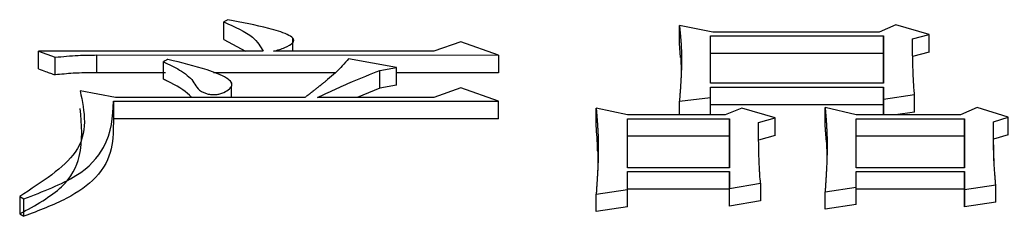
# Model space of a CAD drawing. Header units: millimetres. Extents: x 1953 to 4389, y 564 to 2287.
# Drawn here: x 2467.09 to 2472.23, y 2101.97 to 2102.99 of the extents above; entities that cross this region are included whole.
import ezdxf

# ---------------------------------------------------------------- set-up
doc = ezdxf.new("R2010")
doc.units = ezdxf.units.MM

msp = doc.modelspace()

# ---------------------------------------------------------------- linework, layer by layer
at = {"color": 7, "linetype": 'Continuous', "lineweight": 25}
for p, q in [((2468.1712, 2102.988), (2468.1496, 2102.9766)), ((2468.1496, 2102.8844), (2468.1496, 2102.9766)), ((2470.5186, 2102.8654), (2470.5186, 2102.9575)), ((2470.6916, 2102.9232), (2470.5186, 2102.9575)), ((2471.557, 2102.9232), (2470.6916, 2102.9232)), ((2471.6436, 2102.9613), (2471.557, 2102.9232)), ((2471.8166, 2102.9117), (2471.6436, 2102.9613)), ((2468.1496, 2102.8844), (2468.2636, 2102.8237)), ((2468.5081, 2102.8237), (2468.5081, 2102.894)), ((2469.3828, 2102.8735), (2469.2421, 2102.8237)), ((2469.5775, 2102.8044), (2469.3828, 2102.8735)), ((2470.5243, 2102.792), (2470.5186, 2102.8654)), ((2470.6808, 2102.9041), (2471.5787, 2102.9041)), ((2471.5787, 2102.812), (2471.5787, 2102.9041)), ((2471.7301, 2102.8888), (2471.8166, 2102.9117)), ((2471.8166, 2102.8197), (2471.8166, 2102.9117)), ((2467.1868, 2102.7317), (2467.1868, 2102.8237)), ((2467.1868, 2102.8237), (2467.2734, 2102.7929)), ((2468.3551, 2102.8237), (2467.1868, 2102.8237)), ((2469.2421, 2102.8237), (2468.4092, 2102.8237)), ((2471.8166, 2102.8197), (2471.7301, 2102.7968)), ((2467.2734, 2102.701), (2467.2734, 2102.7929)), ((2467.4897, 2102.7125), (2467.4897, 2102.8045)), ((2467.4897, 2102.8045), (2469.5775, 2102.8044)), ((2467.836, 2102.6779), (2467.836, 2102.7698)), ((2469.0474, 2102.7388), (2468.7986, 2102.7852)), ((2469.5775, 2102.8044), (2469.5775, 2102.7125)), ((2471.5787, 2102.812), (2470.6808, 2102.8121)), ((2467.8468, 2102.7125), (2467.4897, 2102.7125)), ((2468.7308, 2102.7125), (2468.0968, 2102.7125)), ((2468.9609, 2102.7233), (2469.0474, 2102.7388)), ((2468.9609, 2102.6315), (2468.9609, 2102.7233)), ((2469.0474, 2102.6469), (2469.0474, 2102.7388)), ((2469.5775, 2102.7125), (2469.0474, 2102.7125)), ((2468.1899, 2102.6565), (2468.1899, 2102.6613)), ((2467.5871, 2102.5831), (2467.4033, 2102.6183)), ((2468.1899, 2102.5831), (2468.1899, 2102.6425)), ((2468.9609, 2102.6315), (2468.8428, 2102.5831)), ((2469.0474, 2102.6469), (2468.9609, 2102.6315)), ((2469.3828, 2102.6339), (2469.2421, 2102.583)), ((2469.5775, 2102.5634), (2469.3828, 2102.6339)), ((2471.5787, 2102.6572), (2470.6808, 2102.6572)), ((2470.6808, 2102.583), (2470.6808, 2102.6377)), ((2470.6808, 2102.6377), (2471.5787, 2102.6377)), ((2471.5787, 2102.6377), (2471.5787, 2102.5751)), ((2471.5787, 2102.546), (2471.5787, 2102.6377)), ((2467.5763, 2102.5635), (2467.5763, 2102.4719)), ((2467.5763, 2102.5635), (2469.5775, 2102.5634)), ((2468.5715, 2102.5831), (2467.5871, 2102.5831)), ((2469.2421, 2102.583), (2468.6364, 2102.5831)), ((2469.5775, 2102.4718), (2469.5775, 2102.5634)), ((2470.5186, 2102.5634), (2470.6808, 2102.583)), ((2470.5186, 2102.4926), (2470.5186, 2102.5634)), ((2470.6808, 2102.4926), (2470.6808, 2102.583)), ((2471.5787, 2102.5751), (2471.7409, 2102.5986)), ((2471.5787, 2102.5751), (2471.5787, 2102.4926)), ((2471.7409, 2102.507), (2471.7409, 2102.5986)), ((2470.0859, 2102.4365), (2470.0859, 2102.5281)), ((2470.2481, 2102.4926), (2470.0859, 2102.5281)), ((2471.5787, 2102.546), (2470.6808, 2102.546)), ((2470.8431, 2102.5281), (2470.7566, 2102.4926)), ((2471.0162, 2102.4768), (2470.8431, 2102.5281)), ((2471.2758, 2102.4404), (2471.2758, 2102.532)), ((2471.4381, 2102.4926), (2471.2758, 2102.532)), ((2471.5787, 2102.4926), (2471.5787, 2102.546)), ((2471.7409, 2102.507), (2471.6416, 2102.4926)), ((2472.0655, 2102.532), (2471.9789, 2102.4926)), ((2472.2277, 2102.4808), (2472.0655, 2102.532)), ((2469.5775, 2102.4718), (2467.5763, 2102.4719)), ((2470.7566, 2102.4926), (2470.2481, 2102.4926)), ((2470.2481, 2102.4729), (2470.7782, 2102.4729)), ((2470.2482, 2102.2179), (2470.2481, 2102.4729)), ((2470.7782, 2102.4729), (2470.7782, 2102.2179)), ((2470.7782, 2102.3814), (2470.7782, 2102.4729)), ((2470.9296, 2102.4531), (2471.0162, 2102.4768)), ((2471.0162, 2102.3853), (2471.0162, 2102.4768)), ((2471.9789, 2102.4926), (2471.4381, 2102.4926)), ((2471.4381, 2102.4729), (2472.0006, 2102.4729)), ((2471.4381, 2102.2179), (2471.4381, 2102.4729)), ((2472.0005, 2102.3814), (2472.0006, 2102.4729)), ((2472.0006, 2102.4729), (2472.0006, 2102.2178)), ((2472.152, 2102.4571), (2472.2277, 2102.4808)), ((2472.152, 2102.3656), (2472.152, 2102.4571)), ((2472.2277, 2102.3892), (2472.2277, 2102.4808)), ((2470.7782, 2102.3814), (2470.2481, 2102.3814)), ((2470.7782, 2102.2179), (2470.7782, 2102.3814)), ((2471.0162, 2102.3853), (2470.9296, 2102.3617)), ((2472.0005, 2102.3814), (2471.438, 2102.3814)), ((2472.0006, 2102.2178), (2472.0005, 2102.3814)), ((2472.2277, 2102.3892), (2472.152, 2102.3656)), ((2470.7782, 2102.2179), (2470.2482, 2102.2179)), ((2470.2482, 2102.1978), (2470.7782, 2102.1978)), ((2470.2482, 2102.1048), (2470.2482, 2102.1978)), ((2470.7782, 2102.1978), (2470.7782, 2102.1089)), ((2470.7782, 2102.1066), (2470.7782, 2102.1978)), ((2472.0006, 2102.2178), (2471.4381, 2102.2179)), ((2471.4381, 2102.117), (2471.4381, 2102.1977)), ((2471.4381, 2102.1977), (2472.0006, 2102.1977)), ((2472.0006, 2102.1977), (2472.0006, 2102.1048)), ((2472.0006, 2102.1066), (2472.0006, 2102.1977)), ((2470.0859, 2102.0805), (2470.2482, 2102.1048)), ((2470.7782, 2102.1066), (2470.2482, 2102.1066)), ((2470.2482, 2102.0138), (2470.2482, 2102.1048)), ((2470.7782, 2102.1089), (2470.9405, 2102.1372)), ((2470.7782, 2102.0178), (2470.7782, 2102.1089)), ((2470.7782, 2102.0178), (2470.7782, 2102.1066)), ((2470.9405, 2102.1372), (2470.9405, 2102.0461)), ((2471.2758, 2102.0927), (2471.4381, 2102.117)), ((2471.4381, 2102.0259), (2471.4381, 2102.117)), ((2472.0006, 2102.1066), (2471.4381, 2102.1066)), ((2472.0006, 2102.1048), (2472.1628, 2102.1291)), ((2472.0006, 2102.0138), (2472.0006, 2102.1066)), ((2472.0006, 2102.1048), (2472.0006, 2102.0138)), ((2472.1628, 2102.038), (2472.1628, 2102.1291)), ((2467.0895, 2102.0684), (2467.0895, 2101.9774)), ((2467.0895, 2102.0684), (2467.1111, 2102.0562)), ((2467.1111, 2101.9652), (2467.1111, 2102.0562)), ((2470.0859, 2101.9895), (2470.0859, 2102.0805)), ((2470.9405, 2102.0461), (2470.7782, 2102.0178)), ((2471.2758, 2102.0016), (2471.2758, 2102.0927)), ((2470.2482, 2102.0138), (2470.0859, 2101.9895)), ((2471.4381, 2102.0259), (2471.2758, 2102.0016)), ((2472.1628, 2102.038), (2472.0006, 2102.0138)), ((2467.0895, 2101.9774), (2467.1111, 2101.9652))]:
    msp.add_line(p, q, dxfattribs=at)
at = {"color": 7, "linetype": 'Continuous', "lineweight": 25, "flags": 128}
msp.add_lwpolyline([(2467.8575, 2102.7813), (2467.852, 2102.7784), (2467.844, 2102.7741), (2467.8359, 2102.7698)], dxfattribs=at)
at = {"color": 7, "linetype": 'Continuous', "lineweight": 25}
for points, knots in [([(2468.1496, 2102.9766), (2468.2066, 2102.9514), (2468.3076, 2102.907), (2468.3407, 2102.8489), (2468.3551, 2102.8237)], [0, 0, 0, 0, 0.565391, 1, 1, 1, 1]), ([(2468.4092, 2102.8237), (2468.4294, 2102.8299), (2468.4692, 2102.8422), (2468.5059, 2102.8622), (2468.515, 2102.8796), (2468.5102, 2102.8954), (2468.4677, 2102.9191), (2468.3538, 2102.9529), (2468.2438, 2102.974), (2468.1712, 2102.988)], [0, 0, 0, 0, 0.120783, 0.237942, 0.284243, 0.33082, 0.424981, 0.62081, 1, 1, 1, 1]), ([(2470.5186, 2102.9575), (2470.5188, 2102.9548), (2470.5194, 2102.9493), (2470.5201, 2102.9424), (2470.5208, 2102.9356), (2470.5213, 2102.9301), (2470.522, 2102.9232), (2470.5225, 2102.9177), (2470.5231, 2102.9108), (2470.5237, 2102.9053), (2470.5243, 2102.8984), (2470.5247, 2102.8929), (2470.5253, 2102.886), (2470.5257, 2102.8805), (2470.5263, 2102.8736), (2470.5266, 2102.8681), (2470.5271, 2102.8612), (2470.5274, 2102.8556), (2470.5278, 2102.8487), (2470.5281, 2102.8432), (2470.5283, 2102.8376), (2470.5286, 2102.8321), (2470.5288, 2102.8266), (2470.529, 2102.8196), (2470.5291, 2102.8141), (2470.5293, 2102.8071), (2470.5294, 2102.8016), (2470.5295, 2102.7946), (2470.5295, 2102.7891), (2470.5295, 2102.7821), (2470.5295, 2102.7766), (2470.5295, 2102.7696), (2470.5293, 2102.7543), (2470.5288, 2102.7348), (2470.5281, 2102.7152), (2470.5276, 2102.704), (2470.5273, 2102.697), (2470.527, 2102.69), (2470.5267, 2102.6844), (2470.5263, 2102.6774), (2470.526, 2102.6718), (2470.5256, 2102.6648), (2470.5253, 2102.6592), (2470.5248, 2102.6521), (2470.5245, 2102.6465), (2470.524, 2102.6395), (2470.5236, 2102.6339), (2470.5232, 2102.6268), (2470.5228, 2102.6212), (2470.5224, 2102.6156), (2470.522, 2102.6099), (2470.5216, 2102.6043), (2470.5211, 2102.5973), (2470.5207, 2102.5916), (2470.5201, 2102.5846), (2470.5197, 2102.5789), (2470.5192, 2102.5714), (2470.5188, 2102.5667), (2470.5186, 2102.5634)], [0, 0, 0, 0, 0.021203, 0.042406, 0.053008, 0.074211, 0.084813, 0.106016, 0.116618, 0.137821, 0.148423, 0.169626, 0.180228, 0.201431, 0.212032, 0.233236, 0.243837, 0.265041, 0.275642, 0.296845, 0.307447, 0.318049, 0.339252, 0.349854, 0.371057, 0.381659, 0.402862, 0.413463, 0.434667, 0.445268, 0.466472, 0.477073, 0.498276, 0.58309, 0.625497, 0.6467, 0.667903, 0.678505, 0.699708, 0.71031, 0.731513, 0.742115, 0.763318, 0.773919, 0.795123, 0.805724, 0.826928, 0.837529, 0.858732, 0.869334, 0.879936, 0.901139, 0.911741, 0.932944, 0.943545, 0.964749, 0.97535, 1, 1, 1, 1]), ([(2470.6808, 2102.6572), (2470.6808, 2102.6987), (2470.6808, 2102.7815), (2470.6808, 2102.8633), (2470.6808, 2102.9041)], [0, 0, 0, 0, 0.499996, 1, 1, 1, 1]), ([(2471.5787, 2102.9041), (2471.5787, 2102.8632), (2471.5787, 2102.7815), (2471.5787, 2102.6986), (2471.5787, 2102.6572)], [0, 0, 0, 0, 0.499996, 1, 1, 1, 1]), ([(2471.7409, 2102.5986), (2471.7398, 2102.61), (2471.7384, 2102.6242), (2471.7371, 2102.6411), (2471.7365, 2102.6496), (2471.7354, 2102.6666), (2471.7337, 2102.7033), (2471.732, 2102.7427), (2471.7314, 2102.7735), (2471.7312, 2102.7833), (2471.7311, 2102.7889), (2471.7311, 2102.7931), (2471.731, 2102.7973), (2471.7309, 2102.8015), (2471.7309, 2102.8057), (2471.7308, 2102.8099), (2471.7308, 2102.8141), (2471.7307, 2102.8183), (2471.7307, 2102.8225), (2471.7306, 2102.8267), (2471.7306, 2102.8322), (2471.7305, 2102.8378), (2471.7305, 2102.8434), (2471.7304, 2102.8476), (2471.7304, 2102.8511), (2471.7304, 2102.8539), (2471.7304, 2102.8559), (2471.7303, 2102.858), (2471.7303, 2102.8601), (2471.7303, 2102.8629), (2471.7303, 2102.8657), (2471.7303, 2102.8685), (2471.7302, 2102.8706), (2471.7302, 2102.8726), (2471.7302, 2102.8747), (2471.7302, 2102.8768), (2471.7302, 2102.8789), (2471.7302, 2102.881), (2471.7301, 2102.8831), (2471.7301, 2102.8857), (2471.7301, 2102.8876), (2471.7301, 2102.8888)], [0, 0, 0, 0, 0.11615, 0.145188, 0.174226, 0.203263, 0.319414, 0.551716, 0.609791, 0.638828, 0.653347, 0.667866, 0.682385, 0.696903, 0.711422, 0.725941, 0.74046, 0.754979, 0.769497, 0.784016, 0.798535, 0.827572, 0.842091, 0.85661, 0.871129, 0.878388, 0.885648, 0.892907, 0.900166, 0.907426, 0.921944, 0.929204, 0.936463, 0.943723, 0.950982, 0.958241, 0.965501, 0.97276, 0.98002, 0.987279, 1, 1, 1, 1]), ([(2467.2734, 2102.7929), (2467.3131, 2102.7967), (2467.3843, 2102.8036), (2467.4574, 2102.8042), (2467.4897, 2102.8045)], [0, 0, 0, 0, 0.558835, 1, 1, 1, 1]), ([(2467.836, 2102.7698), (2467.8653, 2102.7556), (2467.9288, 2102.7249), (2467.9983, 2102.6705), (2468.0115, 2102.6209), (2468.0637, 2102.602), (2468.0861, 2102.5986), (2468.1093, 2102.5983), (2468.1322, 2102.602), (2468.1577, 2102.6119), (2468.1788, 2102.6268), (2468.1951, 2102.6451), (2468.1904, 2102.665), (2468.1535, 2102.6954), (2468.0402, 2102.7366), (2467.9294, 2102.7645), (2467.8583, 2102.7812), (2467.8575, 2102.7813)], [0, 0, 0, 0, 0.117809, 0.254848, 0.391031, 0.410857, 0.430654, 0.450876, 0.468611, 0.491916, 0.540003, 0.576761, 0.613939, 0.66464, 0.78945, 0.997759, 1, 1, 1, 1]), ([(2468.7986, 2102.7852), (2468.7774, 2102.7606), (2468.7455, 2102.7238), (2468.702, 2102.687), (2468.6844, 2102.6723), (2468.6774, 2102.6664), (2468.6702, 2102.6606), (2468.6639, 2102.6554), (2468.6594, 2102.6518), (2468.6558, 2102.6489), (2468.6521, 2102.646), (2468.6485, 2102.643), (2468.6448, 2102.6401), (2468.6402, 2102.6365), (2468.6365, 2102.6336), (2468.6328, 2102.6307), (2468.6291, 2102.6278), (2468.6254, 2102.6249), (2468.6208, 2102.6212), (2468.6171, 2102.6183), (2468.6124, 2102.6147), (2468.6086, 2102.6118), (2468.6049, 2102.6089), (2468.6012, 2102.606), (2468.5974, 2102.6031), (2468.5927, 2102.5994), (2468.5889, 2102.5965), (2468.5842, 2102.5929), (2468.5805, 2102.59), (2468.5759, 2102.5865), (2468.5732, 2102.5844), (2468.5715, 2102.5831)], [0, 0, 0, 0, 0.353012, 0.528911, 0.550896, 0.572881, 0.61685, 0.638835, 0.649827, 0.671812, 0.682805, 0.693797, 0.715782, 0.726774, 0.748759, 0.759751, 0.770744, 0.792728, 0.803721, 0.825705, 0.836698, 0.858683, 0.869675, 0.880667, 0.902652, 0.913644, 0.935629, 0.946622, 0.968606, 0.979599, 1, 1, 1, 1]), ([(2470.5251, 2102.7962), (2470.526, 2102.7729), (2470.5279, 2102.724), (2470.527, 2102.6954), (2470.5265, 2102.6804)], [0, 0, 0, 0, 0.475906, 1, 1, 1, 1]), ([(2471.5787, 2102.6572), (2471.5787, 2102.6679), (2471.5787, 2102.72), (2471.5787, 2102.7713), (2471.5787, 2102.812)], [0, 0, 0, 0, 0.205958, 1, 1, 1, 1]), ([(2467.1868, 2102.7317), (2467.1992, 2102.7274), (2467.2198, 2102.72), (2467.2487, 2102.7098), (2467.2651, 2102.7039), (2467.2734, 2102.701)], [0, 0, 0, 0, 0.4286101, 0.7143044, 1, 1, 1, 1]), ([(2467.4897, 2102.7125), (2467.4486, 2102.7121), (2467.3754, 2102.7112), (2467.3045, 2102.7041), (2467.2734, 2102.701)], [0, 0, 0, 0, 0.561086, 1, 1, 1, 1]), ([(2468.6364, 2102.5831), (2468.6663, 2102.5971), (2468.7263, 2102.6253), (2468.8317, 2102.6732), (2468.9128, 2102.7046), (2468.9609, 2102.7233)], [0, 0, 0, 0, 0.28957, 0.579171, 1, 1, 1, 1]), ([(2467.9823, 2102.5831), (2467.979, 2102.587), (2467.9525, 2102.6184), (2467.8969, 2102.6496), (2467.8429, 2102.6747), (2467.836, 2102.6779)], [0, 0, 0, 0, 0.110635, 0.886447, 1, 1, 1, 1]), ([(2467.4033, 2102.6183), (2467.4259, 2102.5091), (2467.4664, 2102.313), (2467.2052, 2102.1435), (2467.0895, 2102.0684)], [0, 0, 0, 0, 0.55707, 1, 1, 1, 1]), ([(2467.1111, 2102.0562), (2467.2099, 2102.0938), (2467.4042, 2102.1677), (2467.5666, 2102.3507), (2467.5726, 2102.4829), (2467.5763, 2102.5635)], [0, 0, 0, 0, 0.287817, 0.565935, 1, 1, 1, 1]), ([(2467.0895, 2101.9774), (2467.1712, 2102.0228), (2467.3328, 2102.1126), (2467.4244, 2102.3078), (2467.4113, 2102.4436), (2467.4033, 2102.5266)], [0, 0, 0, 0, 0.284866, 0.563033, 1, 1, 1, 1]), ([(2470.0859, 2102.5281), (2470.086, 2102.5264), (2470.0863, 2102.5231), (2470.0867, 2102.5182), (2470.0871, 2102.5133), (2470.0875, 2102.5083), (2470.0879, 2102.5034), (2470.0883, 2102.4985), (2470.0887, 2102.4935), (2470.0891, 2102.4886), (2470.0895, 2102.4836), (2470.0898, 2102.4787), (2470.0902, 2102.4737), (2470.0906, 2102.4688), (2470.0909, 2102.4646), (2470.0912, 2102.4605), (2470.0915, 2102.4564), (2470.0918, 2102.4514), (2470.0923, 2102.4448), (2470.0927, 2102.4382), (2470.0932, 2102.4299), (2470.0937, 2102.4216), (2470.0943, 2102.4117), (2470.0948, 2102.4017), (2470.0953, 2102.3918), (2470.0957, 2102.3818), (2470.096, 2102.3718), (2470.0962, 2102.3635), (2470.0964, 2102.3552), (2470.0966, 2102.3469), (2470.0967, 2102.3369), (2470.0968, 2102.3269), (2470.0968, 2102.3168), (2470.0967, 2102.2968), (2470.0961, 2102.2667), (2470.095, 2102.2365), (2470.094, 2102.2129), (2470.0933, 2102.1995), (2470.0925, 2102.186), (2470.092, 2102.1759), (2470.0915, 2102.1675), (2470.0911, 2102.1607), (2470.0909, 2102.1565), (2470.0906, 2102.1523), (2470.0903, 2102.148), (2470.09, 2102.143), (2470.0897, 2102.1379), (2470.0894, 2102.1337), (2470.0891, 2102.1294), (2470.0889, 2102.1252), (2470.0885, 2102.1201), (2470.0882, 2102.1159), (2470.088, 2102.1125), (2470.0879, 2102.11), (2470.0877, 2102.1074), (2470.0875, 2102.1049), (2470.0874, 2102.1024), (2470.0872, 2102.0998), (2470.087, 2102.0973), (2470.0869, 2102.0947), (2470.0867, 2102.0926), (2470.0866, 2102.0905), (2470.0864, 2102.0884), (2470.0863, 2102.0858), (2470.0861, 2102.0832), (2470.086, 2102.0814), (2470.0859, 2102.0805)], [0, 0, 0, 0, 0.011199, 0.022398, 0.033596, 0.044795, 0.055994, 0.067193, 0.078392, 0.089591, 0.100789, 0.111988, 0.123187, 0.134386, 0.145585, 0.151184, 0.162383, 0.173582, 0.184781, 0.207178, 0.218377, 0.240775, 0.263172, 0.28557, 0.307968, 0.330365, 0.352763, 0.375161, 0.38636, 0.408757, 0.431155, 0.453553, 0.47595, 0.498348, 0.587939, 0.67753, 0.699928, 0.744723, 0.767121, 0.789519, 0.811916, 0.823115, 0.834314, 0.839913, 0.851112, 0.862311, 0.87351, 0.884709, 0.890308, 0.901507, 0.912706, 0.923905, 0.929504, 0.935103, 0.940703, 0.946302, 0.951902, 0.957501, 0.9631, 0.9687, 0.974299, 0.977099, 0.982698, 0.988298, 0.994149, 1, 1, 1, 1]), ([(2471.2758, 2102.532), (2471.276, 2102.5299), (2471.2762, 2102.5267), (2471.2766, 2102.5225), (2471.2769, 2102.5193), (2471.2771, 2102.5162), (2471.2774, 2102.513), (2471.2777, 2102.5098), (2471.2779, 2102.5067), (2471.2782, 2102.5035), (2471.2785, 2102.5003), (2471.2787, 2102.4972), (2471.279, 2102.494), (2471.2792, 2102.4908), (2471.2795, 2102.4877), (2471.2798, 2102.4834), (2471.2801, 2102.4792), (2471.2805, 2102.475), (2471.2807, 2102.4718), (2471.281, 2102.4686), (2471.2812, 2102.4655), (2471.2814, 2102.4623), (2471.2817, 2102.4591), (2471.2819, 2102.4559), (2471.2821, 2102.4528), (2471.2823, 2102.4496), (2471.2825, 2102.4464), (2471.2827, 2102.4432), (2471.283, 2102.439), (2471.2833, 2102.4347), (2471.2835, 2102.4305), (2471.2837, 2102.4273), (2471.2841, 2102.4209), (2471.2848, 2102.4071), (2471.2855, 2102.3901), (2471.2859, 2102.3752), (2471.286, 2102.3677), (2471.2861, 2102.3635), (2471.2862, 2102.3603), (2471.2862, 2102.3571), (2471.2862, 2102.3539), (2471.2863, 2102.3506), (2471.2863, 2102.3474), (2471.2863, 2102.3442), (2471.2863, 2102.34), (2471.2863, 2102.3357), (2471.2863, 2102.3314), (2471.2863, 2102.3282), (2471.2863, 2102.325), (2471.2863, 2102.3218), (2471.2863, 2102.3186), (2471.2862, 2102.3154), (2471.2862, 2102.3122), (2471.2862, 2102.3089), (2471.2861, 2102.3057), (2471.2861, 2102.3025), (2471.286, 2102.2993), (2471.286, 2102.2961), (2471.2859, 2102.2929), (2471.2858, 2102.2897), (2471.2857, 2102.2854), (2471.2856, 2102.2811), (2471.2855, 2102.2768), (2471.2854, 2102.2736), (2471.2853, 2102.2703), (2471.2852, 2102.2671), (2471.2851, 2102.2639), (2471.2849, 2102.2574), (2471.2844, 2102.2435), (2471.2836, 2102.2263), (2471.2829, 2102.2112), (2471.2825, 2102.2036), (2471.2823, 2102.1993), (2471.2821, 2102.1961), (2471.2819, 2102.1928), (2471.2818, 2102.1896), (2471.2816, 2102.1863), (2471.2813, 2102.182), (2471.2811, 2102.1777), (2471.2809, 2102.1734), (2471.2807, 2102.1701), (2471.2805, 2102.1669), (2471.2803, 2102.1636), (2471.2801, 2102.1604), (2471.2799, 2102.1572), (2471.2797, 2102.1539), (2471.2795, 2102.1507), (2471.2793, 2102.1474), (2471.2791, 2102.1442), (2471.2789, 2102.1409), (2471.2786, 2102.1366), (2471.2783, 2102.1322), (2471.2781, 2102.1279), (2471.2779, 2102.1247), (2471.2777, 2102.1214), (2471.2774, 2102.1181), (2471.2772, 2102.1149), (2471.277, 2102.1116), (2471.2768, 2102.1084), (2471.2766, 2102.1051), (2471.2764, 2102.1019), (2471.2761, 2102.0977), (2471.2759, 2102.0946), (2471.2758, 2102.0927)], [0, 0, 0, 0, 0.014617, 0.021926, 0.029235, 0.036543, 0.043852, 0.051161, 0.058469, 0.065778, 0.073086, 0.080395, 0.087704, 0.095012, 0.102321, 0.10963, 0.124247, 0.131556, 0.138864, 0.146173, 0.153482, 0.16079, 0.168099, 0.175407, 0.182716, 0.190025, 0.197333, 0.204642, 0.211951, 0.226568, 0.233877, 0.241185, 0.248494, 0.277729, 0.336198, 0.365433, 0.38005, 0.387359, 0.394667, 0.401976, 0.409284, 0.416593, 0.423902, 0.43121, 0.438519, 0.453136, 0.460445, 0.467754, 0.475062, 0.482371, 0.48968, 0.496988, 0.504297, 0.511606, 0.518914, 0.526223, 0.533531, 0.54084, 0.548149, 0.555457, 0.562766, 0.577383, 0.584692, 0.592001, 0.599309, 0.606618, 0.613927, 0.621235, 0.65047, 0.708939, 0.738174, 0.752791, 0.7601, 0.767408, 0.774717, 0.782026, 0.789334, 0.796643, 0.81126, 0.818569, 0.825877, 0.833186, 0.840495, 0.847803, 0.855112, 0.862421, 0.869729, 0.877038, 0.884347, 0.891655, 0.898964, 0.913581, 0.92089, 0.928198, 0.935507, 0.942816, 0.950124, 0.957433, 0.964742, 0.97205, 0.979359, 0.986668, 1, 1, 1, 1]), ([(2467.5763, 2102.4719), (2467.5756, 2102.3672), (2467.5746, 2102.2204), (2467.3414, 2102.0522), (2467.1885, 2101.9945), (2467.1111, 2101.9652)], [0, 0, 0, 0, 0.551532, 0.772844, 1, 1, 1, 1]), ([(2472.1628, 2102.1291), (2472.1625, 2102.1328), (2472.1619, 2102.1402), (2472.1609, 2102.1512), (2472.16, 2102.1623), (2472.1591, 2102.1733), (2472.1582, 2102.1844), (2472.1574, 2102.1954), (2472.1558, 2102.2175), (2472.1542, 2102.2431), (2472.1531, 2102.2688), (2472.1527, 2102.2816), (2472.1524, 2102.2907), (2472.1522, 2102.2998), (2472.1519, 2102.3108), (2472.1518, 2102.3217), (2472.1516, 2102.3326), (2472.1515, 2102.3436), (2472.1514, 2102.3545), (2472.1514, 2102.3636), (2472.1514, 2102.3726), (2472.1514, 2102.3817), (2472.1515, 2102.3908), (2472.1515, 2102.398), (2472.1515, 2102.4035), (2472.1516, 2102.4089), (2472.1516, 2102.4143), (2472.1516, 2102.4198), (2472.1517, 2102.4252), (2472.1517, 2102.4306), (2472.1518, 2102.4361), (2472.1518, 2102.4406), (2472.1519, 2102.4442), (2472.1519, 2102.4464), (2472.1519, 2102.4487), (2472.1519, 2102.451), (2472.152, 2102.4539), (2472.152, 2102.4559), (2472.152, 2102.4571)], [0, 0, 0, 0, 0.033402, 0.066804, 0.100206, 0.133609, 0.167011, 0.200413, 0.233815, 0.367425, 0.43423, 0.467632, 0.484333, 0.517735, 0.551137, 0.584539, 0.617941, 0.651344, 0.684746, 0.718148, 0.734849, 0.768251, 0.801653, 0.818354, 0.835056, 0.851757, 0.868458, 0.885159, 0.90186, 0.918561, 0.935262, 0.951963, 0.960314, 0.968664, 0.972839, 0.98119, 0.989541, 1, 1, 1, 1]), ([(2470.0936, 2102.3018), (2470.0935, 2102.3051), (2470.092, 2102.3503), (2470.0888, 2102.3951), (2470.0859, 2102.4365)], [0, 0, 0, 0, 0.073846, 1, 1, 1, 1]), ([(2470.9405, 2102.1372), (2470.939, 2102.1522), (2470.9367, 2102.1746), (2470.9352, 2102.2006), (2470.9346, 2102.2137), (2470.9341, 2102.2267), (2470.9323, 2102.2657), (2470.9312, 2102.3046), (2470.9307, 2102.3378), (2470.9306, 2102.3433), (2470.9305, 2102.3488), (2470.9304, 2102.3543), (2470.9304, 2102.3589), (2470.9303, 2102.3635), (2470.9303, 2102.3681), (2470.9302, 2102.3737), (2470.9301, 2102.3792), (2470.9301, 2102.3838), (2470.9301, 2102.3884), (2470.93, 2102.393), (2470.93, 2102.3985), (2470.9299, 2102.4031), (2470.9299, 2102.4077), (2470.9299, 2102.4122), (2470.9299, 2102.4168), (2470.9298, 2102.4205), (2470.9298, 2102.4232), (2470.9298, 2102.426), (2470.9298, 2102.4283), (2470.9298, 2102.4306), (2470.9298, 2102.4329), (2470.9297, 2102.4356), (2470.9297, 2102.4379), (2470.9297, 2102.4402), (2470.9297, 2102.4425), (2470.9297, 2102.4452), (2470.9297, 2102.4475), (2470.9297, 2102.4501), (2470.9296, 2102.4519), (2470.9296, 2102.4531)], [0, 0, 0, 0, 0.14049, 0.210735, 0.245858, 0.263419, 0.333664, 0.614647, 0.632209, 0.64977, 0.667331, 0.684892, 0.702453, 0.711234, 0.728795, 0.746356, 0.763917, 0.781479, 0.790259, 0.80782, 0.825382, 0.842943, 0.851723, 0.869285, 0.886846, 0.895626, 0.904407, 0.913188, 0.921968, 0.926358, 0.935139, 0.94392, 0.9527, 0.957091, 0.965871, 0.974652, 0.983432, 0.987823, 1, 1, 1, 1]), ([(2471.2828, 2102.3504), (2471.2827, 2102.3523), (2471.2825, 2102.3562), (2471.282, 2102.3623), (2471.2816, 2102.3687), (2471.2811, 2102.375), (2471.2806, 2102.3814), (2471.2802, 2102.3877), (2471.2797, 2102.394), (2471.279, 2102.4025), (2471.2783, 2102.4109), (2471.2776, 2102.4194), (2471.277, 2102.4257), (2471.2764, 2102.4327), (2471.276, 2102.4376), (2471.2758, 2102.4404)], [0, 0, 0, 0, 0.061211, 0.1316742, 0.2021374, 0.2726006, 0.3430639, 0.4135271, 0.4839903, 0.5544535, 0.6953799, 0.7658432, 0.8363064, 0.9067696, 1, 1, 1, 1]), ([(2472.1552, 2102.228), (2472.1547, 2102.2381), (2472.1534, 2102.2658), (2472.1521, 2102.315), (2472.1519, 2102.3566), (2472.1519, 2102.3669), (2472.1519, 2102.3693)], [0, 0, 0, 0, 0.228625, 0.628468, 0.911282, 1, 1, 1, 1]), ([(2470.0934, 2102.3093), (2470.0939, 2102.2914), (2470.0952, 2102.2465), (2470.0938, 2102.2142), (2470.093, 2102.1947)], [0, 0, 0, 0, 0.3993441, 1, 1, 1, 1]), ([(2471.2829, 2102.349), (2471.283, 2102.3478), (2471.2832, 2102.3426), (2471.2849, 2102.2936), (2471.2848, 2102.2622), (2471.2846, 2102.2491), (2471.2845, 2102.2461), (2471.2845, 2102.2462), (2471.2845, 2102.2462)], [0, 0, 0, 0, 0.1184286, 0.503621, 0.8179989, 0.9258512, 0.9763469, 1, 1, 1, 1])]:
    msp.add_open_spline(points, degree=3, knots=knots, dxfattribs=at)

doc.saveas('drawing.dxf')
